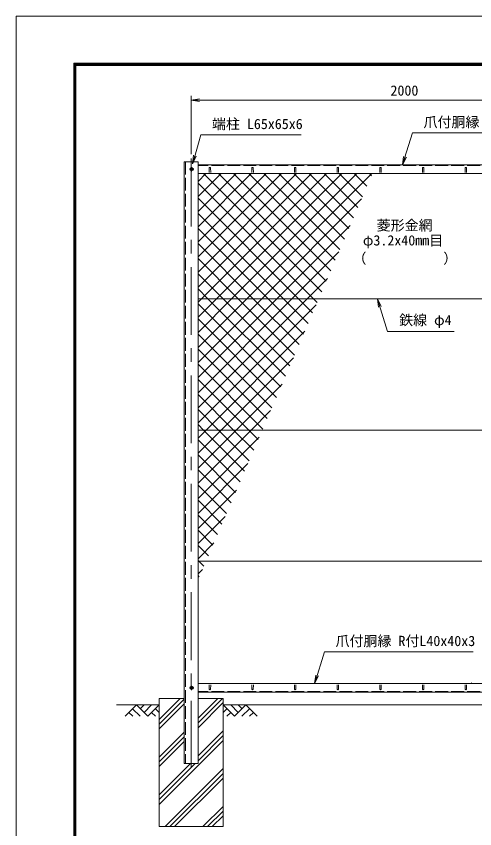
# Model space of a CAD drawing. Units: millimetres, scale not verified. Extents: x -4200 to 4200, y -2970 to 2970.
# Drawn here: x -4200 to -2050, y -837 to 2970 of the extents above; entities that cross this region are included whole.
import ezdxf
from ezdxf.enums import TextEntityAlignment as Align

# ---------------------------------------------------------------- set-up
doc = ezdxf.new("R2010")
doc.units = ezdxf.units.MM
doc.header["$LTSCALE"] = 10
doc.linetypes.add('DASHED', pattern=[7.5, 6, -1.5])
doc.linetypes.add('USER1', pattern=[50.8, 31.75, -6.35, 6.35, -6.35])
for name, color, linetype, lineweight in [('0-0_D-STR1', 1, 'Continuous', 18), ('0-1_D-BMK', 2, 'USER1', 13), ('0-2_D-STR-DIM', 7, 'Continuous', 13), ('0-3_D-STR3', 3, 'Continuous', 13), ('0-4_D-BGD', 7, 'Continuous', 18), ('0-5_D-STR4', 7, 'Continuous', 18), ('0-6_D-DCR-HCH', 7, 'Continuous', 13), ('0-7_D-STR-TXT', 7, 'Continuous', 13), ('0-8_0', 7, 'Continuous', 18), ('0-A_D-STR2', 7, 'Continuous', 13), ('0-B_D-TTL', 7, 'Continuous', 18)]:
    doc.layers.add(name, color=color, linetype=linetype, lineweight=lineweight)
doc.styles.add('ＭＳ ゴシック', font='')
doc.styles.get('ＭＳ ゴシック').set_extended_font_data('MS Gothic')

# ---------------------------------------------------------------- blocks, each defined once
blk = doc.blocks.new('_Open')
at = {"layer": '0-8_0'}
blk.add_line((-10, 1.667), (0, 0), dxfattribs=at)
blk.add_lwpolyline([(-10, -1.667), (0, 0), (-10, 0)], dxfattribs=at)

msp = doc.modelspace()

# ---------------------------------------------------------------- linework, layer by layer
at = {"layer": '0-0_D-STR1'}
for p, q in [((-3412.47, 2288.05), (-3412.47, -531.95)), ((-3347.47, 2288.05), (-3412.47, 2288.05)), ((-3347.47, -531.95), (-3347.47, 2288.05)), ((-1424.97, 2273.05), (-3347.47, 2273.05)), ((-3294.97, 2259.92), (-3295.72, 2238.42)), ((-3288.97, 2259.92), (-3288.22, 2238.42)), ((-3094.97, 2259.92), (-3095.72, 2238.42)), ((-3088.97, 2259.92), (-3088.22, 2238.42)), ((-2894.97, 2259.92), (-2895.72, 2238.42)), ((-2888.97, 2259.92), (-2888.22, 2238.42)), ((-2694.97, 2259.92), (-2695.72, 2238.42)), ((-2688.97, 2259.92), (-2688.22, 2238.42)), ((-2494.97, 2259.92), (-2495.72, 2238.42)), ((-2488.97, 2259.92), (-2488.22, 2238.42)), ((-2294.97, 2259.92), (-2295.72, 2238.42)), ((-2288.97, 2259.92), (-2288.22, 2238.42)), ((-2094.97, 2259.92), (-2095.72, 2238.42)), ((-2088.97, 2259.92), (-2088.22, 2238.42)), ((-3347.47, 2233.05), (-1424.97, 2233.05)), ((-3347.47, -156.95), (-1424.97, -156.95)), ((-3294.97, -183.82), (-3295.72, -162.32)), ((-3288.97, -183.82), (-3288.22, -162.32)), ((-3094.97, -183.82), (-3095.72, -162.32)), ((-3088.97, -183.82), (-3088.22, -162.32)), ((-2894.97, -183.82), (-2895.72, -162.32)), ((-2888.97, -183.82), (-2888.22, -162.32)), ((-2694.97, -183.82), (-2695.72, -162.32)), ((-2688.97, -183.82), (-2688.22, -162.32)), ((-2494.97, -183.82), (-2495.72, -162.32)), ((-2488.97, -183.82), (-2488.22, -162.32)), ((-2294.97, -183.82), (-2295.72, -162.32)), ((-2288.97, -183.82), (-2288.22, -162.32)), ((-2094.97, -183.82), (-2095.72, -162.32)), ((-2088.97, -183.82), (-2088.22, -162.32)), ((-1424.97, -196.95), (-3347.47, -196.95)), ((-3412.47, -531.95), (-3347.47, -531.95))]:
    msp.add_line(p, q, dxfattribs=at)
at = {"layer": '0-0_D-STR1', "linetype": 'DASHED'}
for p, q in [((-3406.47, 2288.05), (-3406.47, -531.95)), ((-1424.97, 2270.05), (-3347.47, 2270.05)), ((-1424.97, -193.95), (-3347.47, -193.95))]:
    msp.add_line(p, q, dxfattribs=at)
at = {"layer": '0-0_D-STR1'}
for centre, start, end in [((-3291.97, 2258.67), 22.61986, 157.38014), ((-3091.97, 2258.67), 22.61986, 157.38014), ((-2891.97, 2258.67), 22.61986, 157.38014), ((-2691.97, 2258.67), 22.61986, 157.38014), ((-2491.97, 2258.67), 22.61986, 157.38014), ((-2291.97, 2258.67), 22.61986, 157.38014), ((-2091.97, 2258.67), 22.61986, 157.38014), ((-3291.97, -182.57), 202.61986, 337.38014), ((-3091.97, -182.57), 202.61986, 337.38014), ((-2891.97, -182.57), 202.61986, 337.38014), ((-2691.97, -182.57), 202.61986, 337.38014), ((-2491.97, -182.57), 202.61986, 337.38014), ((-2291.97, -182.57), 202.61986, 337.38014), ((-2091.97, -182.57), 202.61986, 337.38014)]:
    msp.add_arc(centre, 3.25, start, end, dxfattribs=at)
at = {"layer": '0-1_D-BMK'}
for p, q in [((-3379.97, 2303.05), (-3379.97, -546.95)), ((-3367.47, 2253.05), (-3387.47, 2253.05)), ((-3377.47, 2263.05), (-3377.47, 2243.05)), ((-3367.47, -176.95), (-3387.47, -176.95)), ((-3377.47, -166.95), (-3377.47, -186.95))]:
    msp.add_line(p, q, dxfattribs=at)
at = {"layer": '0-2_D-STR-DIM'}
for p, q in [((-3379.97, 2323.05), (-3379.97, 2596.83)), ((-3379.97, 2576.83), (-1379.97, 2576.83))]:
    msp.add_line(p, q, dxfattribs=at)
at = {"layer": '0-3_D-STR3'}
for p, q in [((-1424.97, 1646.3), (-3347.47, 1646.3)), ((-1424.97, 1031.3), (-3347.47, 1031.3)), ((-1424.97, 416.3), (-3347.47, 416.3))]:
    msp.add_line(p, q, dxfattribs=at)
for points in [[(-3370.97, 2256.8), (-3377.47, 2260.55), (-3383.97, 2256.8), (-3383.97, 2249.3), (-3377.47, 2245.54), (-3370.97, 2249.3)], [(-3370.97, -173.2), (-3377.47, -169.45), (-3383.97, -173.2), (-3383.97, -180.7), (-3377.47, -184.46), (-3370.97, -180.7)]]:
    msp.add_lwpolyline(points, close=True, dxfattribs=at)
for centre in [(-3377.47, 2253.05), (-3377.47, -176.95)]:
    msp.add_circle(centre, 6.25, dxfattribs=at)
at = {"layer": '0-4_D-BGD'}
for p, q in [((-3529.97, -256.95), (-3729.97, -256.95)), ((-1529.97, -256.95), (-3229.97, -256.95))]:
    msp.add_line(p, q, dxfattribs=at)
at = {"layer": '0-5_D-STR4'}
for p, q in [((-3529.97, -226.95), (-3529.97, -826.95)), ((-3412.47, -226.95), (-3529.97, -226.95)), ((-3229.97, -226.95), (-3347.47, -226.95)), ((-3229.97, -226.95), (-3229.97, -826.95)), ((-3229.97, -826.95), (-3529.97, -826.95))]:
    msp.add_line(p, q, dxfattribs=at)
at = {"layer": '0-6_D-DCR-HCH'}
for p, q in [((-3529.97, -325), (-3431.93, -226.95)), ((-3347.47, -341.37), (-3233.05, -226.95)), ((-3347.47, -319.28), (-3255.15, -226.95)), ((-3636.4, -256.95), (-3689.61, -310.16)), ((-3636.4, -256.95), (-3583.19, -310.16)), ((-3618.66, -274.69), (-3600.92, -256.95)), ((-3600.92, -292.43), (-3565.45, -256.95)), ((-3583.19, -310.16), (-3529.97, -256.95)), ((-3529.97, -347.1), (-3412.47, -229.6)), ((-3529.97, -369.19), (-3412.47, -251.69)), ((-3347.47, -363.47), (-3229.97, -245.97)), ((-3176.76, -310.16), (-3229.97, -256.95)), ((-3159.03, -292.43), (-3194.5, -256.95)), ((-3123.55, -256.95), (-3176.76, -310.16)), ((-3141.2, -274.78), (-3159.03, -256.95)), ((-3123.55, -256.95), (-3070.34, -310.16)), ((-3671.87, -292.43), (-3654.05, -310.16)), ((-3654.14, -274.69), (-3618.5, -310.16)), ((-3565.45, -292.43), (-3547.63, -310.16)), ((-3547.71, -274.69), (-3529.97, -292.35)), ((-3212.24, -274.69), (-3229.97, -292.35)), ((-3194.5, -292.43), (-3212.32, -310.16)), ((-3105.81, -274.69), (-3141.45, -310.16)), ((-3088.08, -292.43), (-3105.89, -310.16)), ((-3347.47, -496.05), (-3229.97, -378.55)), ((-3529.97, -501.78), (-3412.47, -384.28)), ((-3529.97, -523.87), (-3412.47, -406.37)), ((-3347.47, -518.15), (-3229.97, -400.65)), ((-3529.97, -722.75), (-3229.97, -422.75)), ((-3529.97, -545.97), (-3412.47, -428.47)), ((-3529.97, -700.65), (-3361.28, -531.95)), ((-3529.97, -678.55), (-3383.37, -531.95)), ((-3501.6, -826.95), (-3229.97, -555.33)), ((-3479.5, -826.95), (-3229.97, -577.43)), ((-3457.4, -826.95), (-3229.97, -599.52)), ((-3324.82, -826.95), (-3229.97, -732.11)), ((-3302.72, -826.95), (-3229.97, -754.2)), ((-3280.63, -826.95), (-3229.97, -776.3))]:
    msp.add_line(p, q, dxfattribs=at)
at = {"layer": '0-7_D-STR-TXT'}
for points in [[(-2863.62, 2414.34), (-3334.59, 2414.34), (-3372.68, 2280.07)], [(-1644.39, 2423.11), (-2342.26, 2423.11), (-2388.31, 2274.96)], [(-2147.16, 1493.36), (-2458.49, 1493.36), (-2506.18, 1644.39)], [(-2057.02, -8.08), (-2754.9, -8.08), (-2800.25, -155.04)]]:
    msp.add_lwpolyline(points, dxfattribs=at)
at = {"layer": '0-A_D-STR2'}
for p, q in [((-3347.47, 2195.88), (-3310.3, 2233.05)), ((-3347.47, 2125.17), (-3239.59, 2233.05)), ((-3347.47, 2054.46), (-3168.88, 2233.05)), ((-3347.47, 1983.74), (-3098.17, 2233.05)), ((-3347.47, 1913.03), (-3027.46, 2233.05)), ((-3347.47, 1842.32), (-2956.75, 2233.05)), ((-3347.47, 1771.61), (-2886.04, 2233.05)), ((-3347.47, 1700.9), (-2815.33, 2233.05)), ((-3331.37, 1646.3), (-2744.62, 2233.05)), ((-2767.83, 1678.94), (-3321.93, 2233.05)), ((-3260.66, 1646.3), (-2673.91, 2233.05)), ((-2746.58, 1728.41), (-3251.22, 2233.05)), ((-3189.95, 1646.3), (-2603.2, 2233.05)), ((-2725.33, 1777.87), (-3180.51, 2233.05)), ((-3119.24, 1646.3), (-2532.49, 2233.05)), ((-2704.08, 1827.33), (-3109.8, 2233.05)), ((-2682.83, 1876.79), (-3039.09, 2233.05)), ((-2661.58, 1926.25), (-2968.38, 2233.05)), ((-2640.33, 1975.72), (-2897.67, 2233.05)), ((-2619.09, 2025.18), (-2826.96, 2233.05)), ((-2597.84, 2074.64), (-2756.24, 2233.05)), ((-2576.59, 2124.1), (-2685.53, 2233.05)), ((-2555.34, 2173.56), (-2614.82, 2233.05)), ((-2534.09, 2223.03), (-2544.11, 2233.05)), ((-2805.89, 1646.3), (-3347.47, 2187.88)), ((-2876.6, 1646.3), (-3347.47, 2117.17)), ((-3048.52, 1646.3), (-2581.01, 2113.82)), ((-2947.31, 1646.3), (-3347.47, 2046.46)), ((-2977.81, 1646.3), (-2634.26, 1989.85)), ((-3018.02, 1646.3), (-3347.47, 1975.75)), ((-3088.73, 1646.3), (-3347.47, 1905.04)), ((-2907.1, 1646.3), (-2687.52, 1865.88)), ((-3159.44, 1646.3), (-3347.47, 1834.33)), ((-3230.16, 1646.3), (-3347.47, 1763.62)), ((-2836.39, 1646.3), (-2740.77, 1741.92)), ((-3300.87, 1646.3), (-3347.47, 1692.91)), ((-3347.47, 1630.19), (-3331.37, 1646.3)), ((-3347.47, 1559.48), (-3260.66, 1646.3)), ((-3347.47, 1488.77), (-3189.95, 1646.3)), ((-3347.47, 1418.06), (-3119.24, 1646.3)), ((-3347.47, 1347.35), (-3048.52, 1646.3)), ((-3347.47, 1276.64), (-2977.81, 1646.3)), ((-3347.47, 1205.93), (-2907.1, 1646.3)), ((-3347.47, 1135.22), (-2836.39, 1646.3)), ((-2937.82, 1283.25), (-3300.87, 1646.3)), ((-2916.57, 1332.71), (-3230.16, 1646.3)), ((-2895.32, 1382.17), (-3159.44, 1646.3)), ((-2874.07, 1431.63), (-3088.73, 1646.3)), ((-2852.82, 1481.1), (-3018.02, 1646.3)), ((-2831.57, 1530.56), (-2947.31, 1646.3)), ((-2810.32, 1580.02), (-2876.6, 1646.3)), ((-2789.08, 1629.48), (-2805.89, 1646.3)), ((-2959.07, 1233.79), (-3347.47, 1622.2)), ((-3347.47, 1064.51), (-2794.03, 1617.95)), ((-2980.31, 1184.33), (-3347.47, 1551.49)), ((-3309.97, 1031.3), (-2847.28, 1493.99)), ((-3001.56, 1134.86), (-3347.47, 1480.78)), ((-3022.81, 1085.4), (-3347.47, 1410.06)), ((-3044.06, 1035.94), (-3347.47, 1339.35)), ((-3239.26, 1031.3), (-2900.54, 1370.02)), ((-3110.13, 1031.3), (-3347.47, 1268.64)), ((-3168.55, 1031.3), (-2953.8, 1246.05)), ((-3180.84, 1031.3), (-3347.47, 1197.93)), ((-3251.55, 1031.3), (-3347.47, 1127.22)), ((-3097.84, 1031.3), (-3007.05, 1122.09)), ((-3322.26, 1031.3), (-3347.47, 1056.51)), ((-3347.47, 993.8), (-3309.97, 1031.3)), ((-3347.47, 923.08), (-3239.26, 1031.3)), ((-3347.47, 852.37), (-3168.55, 1031.3)), ((-3347.47, 781.66), (-3097.84, 1031.3)), ((-3129.05, 838.09), (-3322.26, 1031.3)), ((-3107.81, 887.55), (-3251.55, 1031.3)), ((-3086.56, 937.02), (-3180.84, 1031.3)), ((-3065.31, 986.48), (-3110.13, 1031.3)), ((-3347.47, 710.95), (-3060.31, 998.12)), ((-3150.3, 788.63), (-3347.47, 985.8)), ((-3171.55, 739.17), (-3347.47, 915.09)), ((-3347.47, 640.24), (-3113.56, 874.15)), ((-3192.8, 689.71), (-3347.47, 844.38)), ((-3214.05, 640.24), (-3347.47, 773.67)), ((-3347.47, 569.53), (-3166.82, 750.19)), ((-3235.3, 590.78), (-3347.47, 702.96)), ((-3256.55, 541.32), (-3347.47, 632.25)), ((-3347.47, 498.82), (-3220.07, 626.22)), ((-3277.8, 491.86), (-3347.47, 561.54)), ((-3347.47, 428.11), (-3273.33, 502.25)), ((-3299.04, 442.4), (-3347.47, 490.83)), ((-3347.47, 357.4), (-3326.59, 378.29)), ((-3341.54, 343.47), (-3347.47, 349.4)), ((-2063.3, -156.95), (-2066.46, -153.8))]:
    msp.add_line(p, q, dxfattribs=at)
msp.add_lwpolyline([(-3320.29, 392.93), (-3343.66, 416.3), (-3347.47, 420.12)], dxfattribs=at)
at = {"layer": '0-B_D-TTL', "color": 2}
msp.add_lwpolyline([(-4200, 2970), (4200, 2970), (4200, -2970), (-4200, -2970)], close=True, dxfattribs=at)
at = {"layer": '0-B_D-TTL'}
for points in [[(-3930, 2750), (3930, 2750), (3930, -2750), (-3930, -2750)], [(-3927.5, 2747.5), (3927.5, 2747.5), (3927.5, -2747.5), (-3927.5, -2747.5)], [(-3925, 2745), (3925, 2745), (3925, -2745), (-3925, -2745)], [(-3922.5, 2742.5), (3922.5, 2742.5), (3922.5, -2742.5), (-3922.5, -2742.5)], [(-3920, 2740), (3920, 2740), (3920, -2740), (-3920, -2740)]]:
    msp.add_lwpolyline(points, close=True, dxfattribs=at)

# ---------------------------------------------------------------- block references
at = {"layer": '0-2_D-STR-DIM', "xscale": 4, "yscale": 4, "rotation": 180}
msp.add_blockref('_Open', (-3379.97, 2576.83), dxfattribs=at)
at = {"layer": '0-7_D-STR-TXT', "xscale": 4, "yscale": 4}
for p, rotation in [((-3373.23, 2278.14), 254.16392), ((-2388.9, 2273.05), 252.73545), ((-2506.78, 1646.3), 107.52599), ((-2800.84, -156.95), 252.84683)]:
    msp.add_blockref('_Open', p, dxfattribs=dict(at, rotation=rotation))

# ---------------------------------------------------------------- texts
at = {"layer": '0-2_D-STR-DIM', "style": 'ＭＳ ゴシック'}
msp.add_text('2000', height=48.09, dxfattribs=at).set_placement((-2445.24, 2583.58), align=Align.BOTTOM_LEFT)
at = {"layer": '0-7_D-STR-TXT', "style": 'ＭＳ ゴシック'}
for s, p in [('端柱 L65x65x6', (-3282.4, 2426.92)), ('爪付胴縁 R付L40x40x3', (-2290.32, 2435.69)), ('菱形金網', (-2509.92, 1951.99)), ('φ3.2x40mm目', (-2574.9, 1881.55)), ('（\u3000\u3000   \u3000\u3000）', (-2623.63, 1797.08)), ('鉄線 φ4', (-2404.77, 1508.23)), ('爪付胴縁 R付L40x40x3', (-2702.96, 4.5))]:
    msp.add_text(s, height=48.09, dxfattribs=at).set_placement(p, align=Align.BOTTOM_LEFT)

doc.saveas('drawing.dxf')
